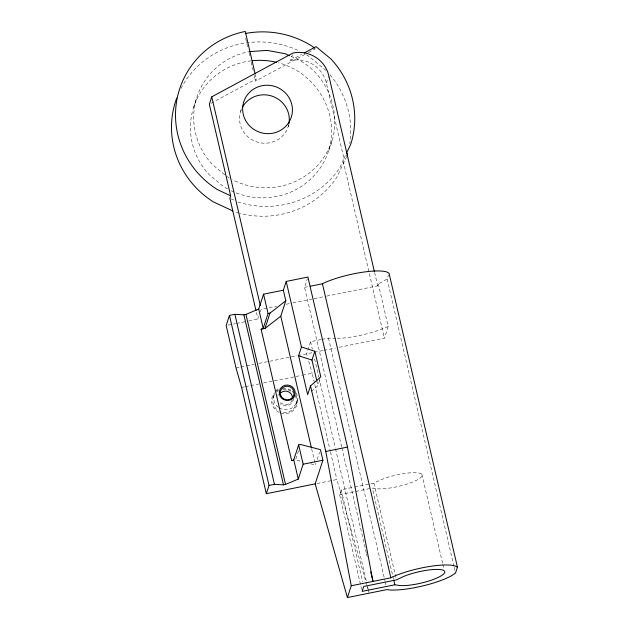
<?xml version="1.0" encoding="UTF-8"?>
<svg xmlns="http://www.w3.org/2000/svg" width="629" height="629" viewBox="0 0 629 629"><rect width="100%" height="100%" fill="white"/><g stroke="black" fill="none" stroke-linecap="round" stroke-linejoin="round"><path stroke-width="0.47" stroke-dasharray="3.15 2.36" d="M278.49 407.372A11.99 11.581 18.1 0 1 276.729 405.823C273.969 402.772 272.892 398.401 274.087 394.438C272.011 399.038 272.247 404.746 275.848 408.52A11.99 11.581 18.1 0 0 278.246 410.509M231.134 190.744A70.928 68.514 18.1 0 0 328.652 150.756C340.132 114.69 317.535 75.095 282.012 63.844A70.928 68.514 18.1 0 0 278.277 62.751M328.652 150.756C344.731 114.808 327.968 70 290.48 56.185M193.575 107.425L196.869 97.361M240.624 111.396L241.481 108.778M305.065 54.393L255.578 81.086L256.302 78.869L255.413 75.079M237.833 201.98A89.908 86.849 18.1 0 0 340.163 167.196L343.945 158.5L326.365 82.957A29.972 28.95 18.1 0 0 306.071 61.249L298.382 59.818L290.614 60.36L292.422 54.833M288.184 126.649L288.758 124.904M326.365 82.957L328.472 76.51M248.62 320.994L257.976 319.107L258.849 316.434M260.312 311.968L261.184 309.287L276.595 306.189M341.641 446.794L304.546 287.374L307.353 278.781M320.939 339.589L310.584 341.673L306.614 353.828L307.4 356.604M296.031 404.463L296.912 401.766M311.324 391.442L317.928 385.624L320.216 378.611M298.516 450.836L295.559 459.885L303.123 461.835M310.687 463.785L315.412 465.004L316.002 463.196M317.189 459.579L319.556 452.345M326.671 296.117L377.707 285.849L378.312 283.993L387.11 279.009L388.47 274.834M339.259 347.263L384.39 338.182L388.203 326.506L378.312 283.993M361.675 589.483L339.605 494.638L341.209 489.724L353.718 487.208M343.945 158.5L345.942 154.317M346.728 156.55L336.955 177.024A89.908 86.849 18.1 0 1 240.254 213.412M276.524 391.12L278.498 389.799M211.045 103.282L256.302 78.869M290.614 60.36L301.637 54.416M308.485 52.545L315.326 48.858M388.203 326.506L377.699 330.618A39.957 8.924 -13.1 0 1 338.858 338.433L337.482 338.441M354.677 487.019L373.925 483.143L380.773 479.864A25.852 5.771 -13.1 0 1 416.312 472.717A25.852 5.771 -13.1 0 1 413.371 481.704A25.852 5.771 -13.1 0 1 377.84 488.851L372.321 488.057L392.622 575.315M304.546 287.374L309.256 286.431M286.226 304.247L291.998 303.092M292.965 302.895L313.187 298.83M314.146 298.633L325.704 296.306M228.028 325.13L235.513 323.628M236.449 323.44L244.87 321.741M321.883 339.401L328.48 338.08L335.721 338.457M236.048 368.02L239.861 367.25M240.813 367.061L245.585 366.102M246.537 365.905L254.163 364.372M258.936 363.413L297.077 355.747M298.028 355.55L313.328 352.476M314.296 352.279L322.936 350.542M323.896 350.353L335.414 348.034M241.591 387.433L244.453 386.859M245.404 386.67L258.755 383.981M263.527 383.022L301.668 375.356M302.62 375.159L312.157 373.249L314.586 383.682M317.063 483.504L336.885 479.518L366.715 584.726M339.605 494.638L370.395 488.442M280.856 413.025L284.041 413.615A12.989 12.549 18.1 0 0 295.984 395.405M230.741 198.662L234.287 200.321M326.129 70.582L308.863 56.303A89.908 86.849 18.1 0 0 305.529 54.298M308.721 361.227L312.157 373.249M366.982 585.67L367.776 588.485M368.044 589.428L368.846 592.243L367.776 587.447M387.11 279.009L453.973 566.344M454.201 567.295L455.53 573.027M421.886 474.258L442.635 563.411M442.855 564.362L443.956 569.103M374.593 272.475L377.707 285.849M343.143 160.953L384.39 338.182M373.925 483.143L396.215 578.939M392.842 576.266L393.51 579.105M328.48 338.08L385.003 580.976M385.223 581.935L385.892 584.805M341.862 447.754L366.298 552.757M366.518 553.709L367.187 556.579M245.648 38.4L248.07 48.834M248.958 52.632L250.059 57.373M251.16 62.114L253.149 70.652M254.25 75.394L255.578 81.086M310.584 341.673L312.361 349.323M314.586 358.892L318.817 377.062M319.037 378.013L335.281 447.824M335.509 448.784L366.44 581.707M316.819 380.891L317.928 385.624M341.209 489.724L362.618 581.723M314.807 384.633L330.264 451.056M330.484 451.999L336.885 479.518M311.638 448.784L315.412 465.004M256.428 312.448L257.976 319.107M331.947 140.684A70.928 68.514 18.1 0 1 232.659 179.808M229.223 177.944A70.928 68.514 18.1 0 1 226.739 176.442L212.539 164.696A70.928 68.514 18.1 0 1 248.738 51.68M227.635 188.967A70.928 68.514 18.1 0 1 223.444 186.514L209.245 174.768A70.928 68.514 18.1 0 1 194.495 104.76A70.928 68.514 18.1 0 1 251.175 60.84M239.303 213.168A89.908 86.849 18.1 0 1 234.625 211.8M180.963 88.508A89.908 86.849 18.1 0 1 299.443 51.091M330.068 74.804A89.908 86.849 18.1 0 1 349.763 143.64M288.672 124.919A24.971 24.122 18.1 0 1 257.049 141.997A24.971 24.122 18.1 0 1 241.237 109.705M293.46 398.558A7.988 7.721 18.1 0 1 280.149 403.732M277.892 395.665A7.988 7.721 18.1 0 1 278.411 394.422M296.07 392.889A11.99 11.581 18.1 0 1 293.617 406.79A11.99 11.581 18.1 0 1 279.134 407.804M275.824 391.096A11.99 11.581 18.1 0 1 279.245 388.077M295.182 395.594A11.99 11.581 18.1 0 1 293.814 408.41A11.99 11.581 18.1 0 1 281.084 411.83M273.198 397.143A11.99 11.581 18.1 0 1 274.503 394.414M276.493 392.119A11.99 11.581 18.1 0 1 278.364 390.774M282.736 389.296A11.99 11.581 18.1 0 1 293.381 393.086M279.127 412.38A12.989 12.549 18.1 0 1 274.574 392.811M282.492 388.58A12.989 12.549 18.1 0 1 291.431 390.538M292.131 391.01A12.989 12.549 18.1 0 1 294.034 392.685M292.241 399.989A6.99 6.754 18.1 0 1 279.41 400.893"/><path stroke-width="0.94" d="M374.373 271.516L328.778 75.59A29.972 28.95 18.1 0 0 293.028 52.993L211.745 96.835L209.339 104.202L230.654 195.792L229.852 198.253L255.979 310.545M370.74 571.847L372.966 581.393L347.483 447.101L307.911 277.059L286.203 281.43L283.341 290.197L263.567 294.175L258.7 309.051L245.963 314.398L243.903 314.815L234.892 314.303L229.459 315.396L226.157 325.507L236.048 368.02L241.591 387.433L266.326 493.71L315.176 483.882L322.905 460.231L320.436 449.633L300.583 444.506L298.641 444.9L293.774 459.783L298.272 479.094L285.527 484.432L283.475 484.849L274.456 484.338L269.031 485.431L266.326 493.71M293.232 460.349L291.675 460.664L261.098 329.25L263.197 328.362L268.064 313.486L263.567 294.175M261.098 329.25L264.982 328.464L270.006 313.093L285.802 300.796L283.341 290.197M311.418 447.832L280.778 316.175L285.802 300.796M301.456 346.988L314.838 351.273L320.79 376.857L310.514 385.907L307.652 394.674L298.594 355.755L301.456 346.988L286.203 281.43M316.819 380.891L311.968 360.047L314.838 351.273M298.272 479.094L303.139 464.21L298.641 444.9M310.191 286.242L322.433 283.781L325.971 282.083A39.957 8.924 -13.1 0 1 386.41 271.83L389.021 273.167L457.44 567.185L455.53 573.027L451.614 575.677A39.957 8.924 -13.1 0 1 389.854 589.994L387.008 589.585L347.397 597.55L351.249 585.764L325.775 451.465L310.514 385.907M346.343 153.476L350.738 144.269A89.908 86.849 18.1 0 0 330.878 58.906L316.049 46.648L304.177 53.048M264.982 328.464L280.778 316.175M351.249 585.764L390.861 577.799L394.391 576.101A39.957 8.924 -13.1 0 1 454.83 565.848L457.44 567.185M291.675 460.664L293.774 459.783M268.064 313.486L270.006 313.093M325.775 451.465L347.483 447.101M303.139 464.21L322.905 460.231M394.831 584.797L362.115 591.378L363.719 586.464L396.435 579.883L403.283 576.604A25.852 5.771 -13.1 0 1 438.822 569.457A25.852 5.771 -13.1 0 1 435.889 578.444A25.852 5.771 -13.1 0 1 400.351 585.591L394.831 584.797L393.73 580.056M249.705 51.609L267.113 50.391L285.307 53.772L289.615 55.784M298.594 355.755L311.968 360.047M230.654 195.792L217.382 189.596A89.908 86.849 18.1 0 1 176.788 100.381A89.908 86.849 18.1 0 1 245.263 31.45L255.193 74.128M232.848 210.974L213.365 201.878A89.908 86.849 18.1 0 1 176.725 98.069M314.689 48.331L312.157 46.231A89.908 86.849 18.1 0 0 245.483 33.479M315.176 483.882L347.397 597.55M322.433 283.781L390.861 577.799M211.745 96.835L260.296 305.458M258.7 309.051L263.197 328.362M245.963 314.398L285.527 484.432M243.903 314.815L283.475 484.849M234.892 314.303L274.456 484.338M229.459 315.396L269.031 485.431M347.546 153.846A89.908 86.849 18.1 0 1 347.011 155.654M242.409 107.252A24.971 24.122 18.1 0 1 272.656 96.347A24.971 24.122 18.1 0 1 288.86 124.031M252.143 60.73A70.928 68.514 18.1 0 1 276.383 62.279M280.841 392.787A6.99 6.754 18.1 0 1 292.548 398.251M245.514 120.296A24.971 24.122 18.1 0 0 288.601 122.757A24.971 24.122 18.1 0 0 268.489 85.277A24.971 24.122 18.1 0 0 245.514 120.296M280.998 396.058A6.99 6.754 18.1 0 0 293.059 396.75A6.99 6.754 18.1 0 0 287.429 386.253A6.99 6.754 18.1 0 0 280.998 396.058M280.196 396.246A7.988 7.721 18.1 0 0 293.979 397.033A7.988 7.721 18.1 0 0 287.547 385.042A7.988 7.721 18.1 0 0 280.196 396.246"/></g></svg>
